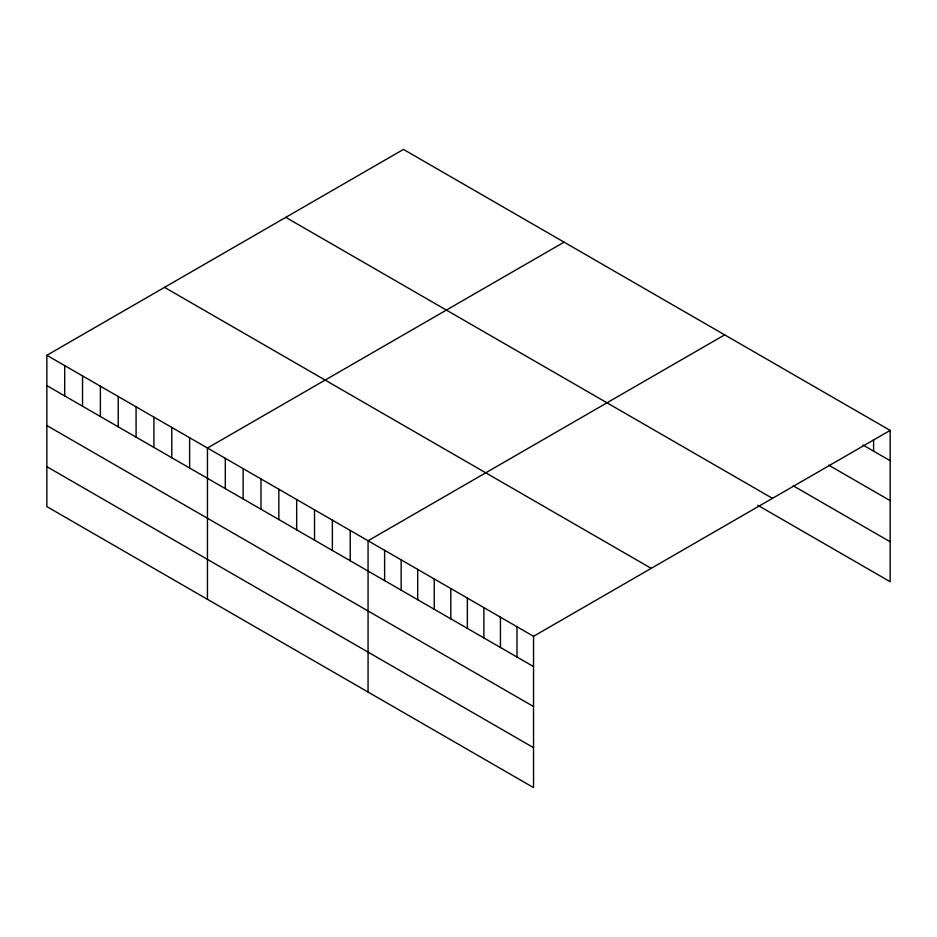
<?xml version="1.0" encoding="UTF-8"?>
<svg xmlns="http://www.w3.org/2000/svg" width="937" height="937" viewBox="0 0 937 937"><rect width="100%" height="100%" fill="white"/><g stroke="black" fill="none" stroke-linecap="round" stroke-linejoin="round"><path stroke-width="1.41" d="M46.85 355.299L533.54 636.293L533.54 787.584L46.85 506.601L46.85 355.299L403.46 149.416L890.15 430.399L890.15 581.701L757.775 505.266M564.074 242.144L207.452 448.027L207.452 599.329M724.676 334.86L368.065 540.754L368.065 692.056M533.54 636.293L890.15 430.399M862.965 445.016L890.15 460.711M828.683 465.15L890.15 500.639M793.229 485.811L890.15 541.773M285.785 217.361L772.463 498.343M164.537 287.354L651.215 568.349M46.85 385.611L533.54 666.594M46.85 425.539L533.54 706.521M46.85 466.673L533.54 747.656M873.6 439.605L873.6 451.154M516.99 626.736L516.99 657.048M500.44 617.178L500.44 647.49M483.89 607.633L483.89 637.933M467.352 598.075L467.352 628.387M450.802 588.518L450.802 618.83M434.253 578.972L434.253 609.273M417.703 569.415L417.703 599.727M401.153 559.857L401.153 590.169M384.615 550.312L384.615 580.612M350.215 530.447L350.215 560.759M332.377 520.152L332.377 550.452M314.527 509.845L314.527 540.157M296.678 499.538L296.678 529.85M278.839 489.243L278.839 519.543M260.99 478.936L260.99 509.248M243.151 468.629L243.151 498.941M225.302 458.334L225.302 488.634M189.614 437.731L189.614 468.031M171.764 427.424L171.764 457.724M153.926 417.117L153.926 447.429M136.076 406.822L136.076 437.122M118.226 396.515L118.226 426.827M100.388 386.208L100.388 416.52M82.538 375.913L82.538 406.213M64.7 365.606L64.7 395.918"/></g></svg>
